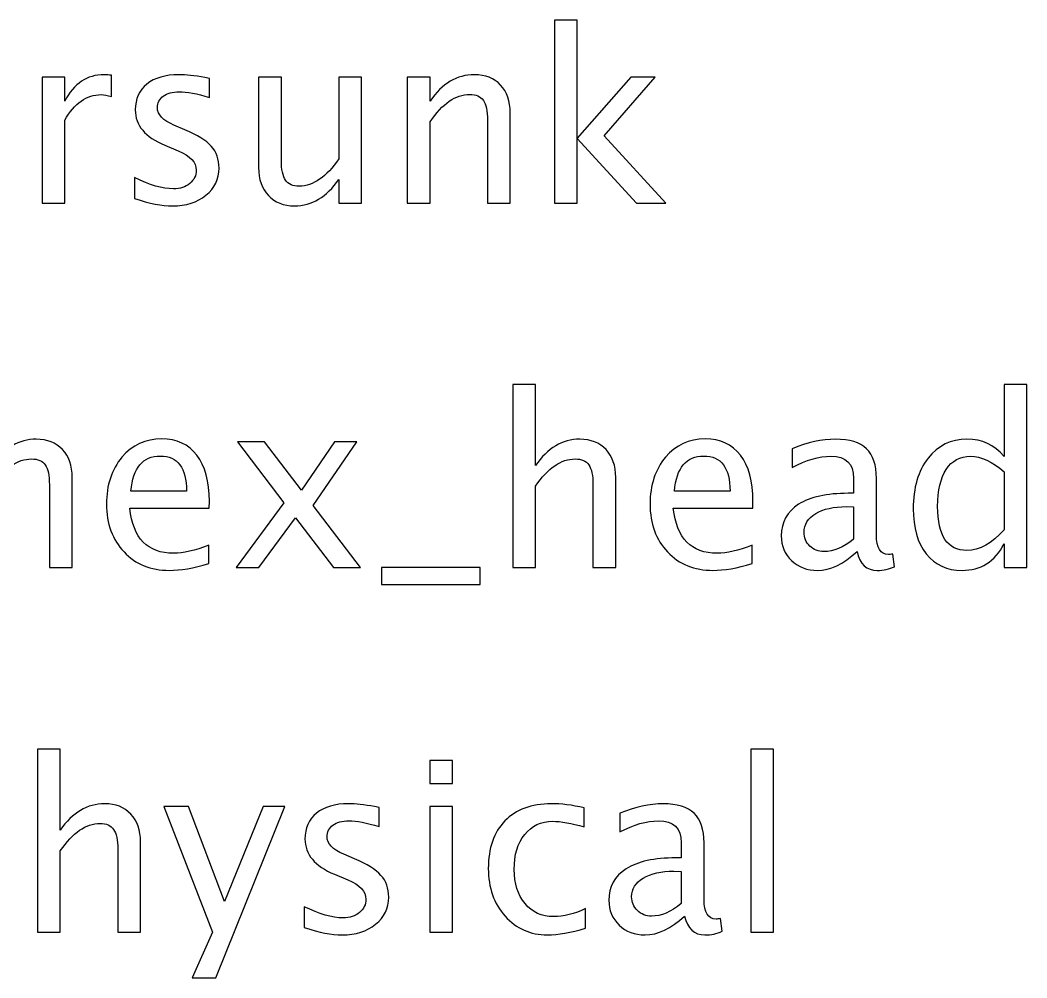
# Model space of a CAD drawing. Header units: centimetres. Extents: x -26.9 to 37.3, y -43.5 to 43.3.
# Drawn here: x 6.039 to 7.536, y 26.518 to 27.942 of the extents above; entities that cross this region are included whole.
import ezdxf

# ---------------------------------------------------------------- set-up
doc = ezdxf.new("R2010")
doc.units = ezdxf.units.CM
doc.header["$MEASUREMENT"] = 0
doc.layers.add('Layer 1', color=7, linetype='Continuous')

msp = doc.modelspace()

# ---------------------------------------------------------------- linework, layer by layer
at = {"layer": 'Layer 1'}
for points, knots in [([(6.83387, 27.67044), (6.83387, 27.67044), (6.83387, 27.94243), (6.83387, 27.94243), (6.83387, 27.94243), (6.83387, 27.94243), (6.86773, 27.94243), (6.86773, 27.94243), (6.86773, 27.94243), (6.86773, 27.94243), (6.86773, 27.76669), (6.86773, 27.76669), (6.86773, 27.76669), (6.86773, 27.76669), (6.94711, 27.85741), (6.94711, 27.85741), (6.94711, 27.85741), (6.94711, 27.85741), (6.98368, 27.85741), (6.98368, 27.85741), (6.98368, 27.85741), (6.98368, 27.85741), (6.90783, 27.77016), (6.90783, 27.77016), (6.90783, 27.77016), (6.90783, 27.77016), (6.99956, 27.67044), (6.99956, 27.67044), (6.99956, 27.67044), (6.99956, 27.67044), (6.95593, 27.67044), (6.95593, 27.67044), (6.95593, 27.67044), (6.95593, 27.67044), (6.86773, 27.76634), (6.86773, 27.76634), (6.86773, 27.76634), (6.86773, 27.76634), (6.86773, 27.67044), (6.86773, 27.67044), (6.86773, 27.67044), (6.86773, 27.67044), (6.83387, 27.67044), (6.83387, 27.67044)], [0, 0, 0, 0, 0.0833333, 0.0833333, 0.0833333, 0.0833333, 0.1666667, 0.1666667, 0.1666667, 0.1666667, 0.25, 0.25, 0.25, 0.25, 0.3333333, 0.3333333, 0.3333333, 0.3333333, 0.4166667, 0.4166667, 0.4166667, 0.4166667, 0.5, 0.5, 0.5, 0.5, 0.5833333, 0.5833333, 0.5833333, 0.5833333, 0.6666667, 0.6666667, 0.6666667, 0.6666667, 0.75, 0.75, 0.75, 0.75, 0.8333333, 0.8333333, 0.8333333, 0.8333333, 1, 1, 1, 1]), ([(6.07174, 27.67044), (6.07174, 27.67044), (6.07174, 27.85741), (6.07174, 27.85741), (6.07174, 27.85741), (6.07174, 27.85741), (6.1056, 27.85741), (6.1056, 27.85741), (6.1056, 27.85741), (6.1056, 27.85741), (6.1056, 27.82208), (6.1056, 27.82208), (6.1056, 27.82208), (6.11907, 27.84824), (6.13859, 27.86129), (6.16422, 27.86129), (6.16422, 27.86129), (6.16769, 27.86129), (6.17134, 27.861), (6.1751, 27.86041), (6.1751, 27.86041), (6.1751, 27.86041), (6.1751, 27.82872), (6.1751, 27.82872), (6.1751, 27.82872), (6.16922, 27.83066), (6.16405, 27.83166), (6.15958, 27.83166), (6.15958, 27.83166), (6.13806, 27.83166), (6.12007, 27.81896), (6.1056, 27.7935), (6.1056, 27.7935), (6.1056, 27.7935), (6.1056, 27.67044), (6.1056, 27.67044), (6.1056, 27.67044), (6.1056, 27.67044), (6.07174, 27.67044), (6.07174, 27.67044)], [0, 0, 0, 0, 0.0909091, 0.0909091, 0.0909091, 0.0909091, 0.1818182, 0.1818182, 0.1818182, 0.1818182, 0.2727273, 0.2727273, 0.2727273, 0.2727273, 0.3636364, 0.3636364, 0.3636364, 0.3636364, 0.4545455, 0.4545455, 0.4545455, 0.4545455, 0.5454545, 0.5454545, 0.5454545, 0.5454545, 0.6363636, 0.6363636, 0.6363636, 0.6363636, 0.7272727, 0.7272727, 0.7272727, 0.7272727, 0.8181818, 0.8181818, 0.8181818, 0.8181818, 1, 1, 1, 1]), ([(6.20938, 27.67714), (6.20938, 27.67714), (6.20938, 27.70819), (6.20938, 27.70819), (6.20938, 27.70819), (6.23155, 27.69713), (6.25078, 27.69161), (6.26718, 27.69161), (6.26718, 27.69161), (6.27694, 27.69161), (6.28506, 27.69425), (6.29146, 27.69954), (6.29146, 27.69954), (6.29787, 27.70478), (6.30111, 27.71136), (6.30111, 27.7193), (6.30111, 27.7193), (6.30111, 27.73088), (6.29211, 27.74047), (6.27412, 27.74805), (6.27412, 27.74805), (6.27412, 27.74805), (6.2543, 27.75646), (6.2543, 27.75646), (6.2543, 27.75646), (6.22508, 27.76857), (6.21044, 27.78609), (6.21044, 27.80885), (6.21044, 27.80885), (6.21044, 27.82513), (6.2162, 27.83795), (6.22773, 27.8473), (6.22773, 27.8473), (6.23925, 27.85665), (6.25507, 27.86129), (6.27512, 27.86129), (6.27512, 27.86129), (6.28553, 27.86129), (6.29846, 27.85988), (6.31381, 27.857), (6.31381, 27.857), (6.31381, 27.857), (6.32086, 27.85565), (6.32086, 27.85565), (6.32086, 27.85565), (6.32086, 27.85565), (6.32086, 27.82743), (6.32086, 27.82743), (6.32086, 27.82743), (6.30199, 27.83307), (6.28694, 27.83589), (6.27571, 27.83589), (6.27571, 27.83589), (6.26583, 27.83589), (6.25801, 27.83372), (6.25207, 27.82943), (6.25207, 27.82943), (6.24619, 27.82513), (6.24325, 27.81937), (6.24325, 27.81214), (6.24325, 27.81214), (6.24325, 27.80197), (6.25148, 27.79333), (6.268, 27.78633), (6.268, 27.78633), (6.268, 27.78633), (6.28429, 27.77945), (6.28429, 27.77945), (6.28429, 27.77945), (6.30275, 27.77169), (6.31581, 27.76346), (6.32345, 27.75481), (6.32345, 27.75481), (6.33115, 27.74617), (6.33497, 27.73535), (6.33497, 27.72242), (6.33497, 27.72242), (6.33497, 27.70601), (6.32851, 27.69255), (6.31551, 27.68202), (6.31551, 27.68202), (6.30258, 27.6715), (6.286, 27.66621), (6.26583, 27.66621), (6.26583, 27.66621), (6.25031, 27.66621), (6.23155, 27.66985), (6.20938, 27.67714)], [0, 0, 0, 0, 0.0434783, 0.0434783, 0.0434783, 0.0434783, 0.0869565, 0.0869565, 0.0869565, 0.0869565, 0.1304348, 0.1304348, 0.1304348, 0.1304348, 0.173913, 0.173913, 0.173913, 0.173913, 0.2173913, 0.2173913, 0.2173913, 0.2173913, 0.2608696, 0.2608696, 0.2608696, 0.2608696, 0.3043478, 0.3043478, 0.3043478, 0.3043478, 0.3478261, 0.3478261, 0.3478261, 0.3478261, 0.3913043, 0.3913043, 0.3913043, 0.3913043, 0.4347826, 0.4347826, 0.4347826, 0.4347826, 0.4782609, 0.4782609, 0.4782609, 0.4782609, 0.5217391, 0.5217391, 0.5217391, 0.5217391, 0.5652174, 0.5652174, 0.5652174, 0.5652174, 0.6086957, 0.6086957, 0.6086957, 0.6086957, 0.6521739, 0.6521739, 0.6521739, 0.6521739, 0.6956522, 0.6956522, 0.6956522, 0.6956522, 0.7391304, 0.7391304, 0.7391304, 0.7391304, 0.7826087, 0.7826087, 0.7826087, 0.7826087, 0.826087, 0.826087, 0.826087, 0.826087, 0.8695652, 0.8695652, 0.8695652, 0.8695652, 0.9130435, 0.9130435, 0.9130435, 0.9130435, 1, 1, 1, 1]), ([(6.61491, 27.67044), (6.61491, 27.67044), (6.61491, 27.85741), (6.61491, 27.85741), (6.61491, 27.85741), (6.61491, 27.85741), (6.64877, 27.85741), (6.64877, 27.85741), (6.64877, 27.85741), (6.64877, 27.85741), (6.64877, 27.82208), (6.64877, 27.82208), (6.64877, 27.82208), (6.66671, 27.84824), (6.6887, 27.86129), (6.71468, 27.86129), (6.71468, 27.86129), (6.73103, 27.86129), (6.74402, 27.85618), (6.75361, 27.84589), (6.75361, 27.84589), (6.76319, 27.83566), (6.76801, 27.82184), (6.76801, 27.80456), (6.76801, 27.80456), (6.76801, 27.80456), (6.76801, 27.67044), (6.76801, 27.67044), (6.76801, 27.67044), (6.76801, 27.67044), (6.73415, 27.67044), (6.73415, 27.67044), (6.73415, 27.67044), (6.73415, 27.67044), (6.73415, 27.7935), (6.73415, 27.7935), (6.73415, 27.7935), (6.73415, 27.80738), (6.73209, 27.81726), (6.72803, 27.82313), (6.72803, 27.82313), (6.72392, 27.82907), (6.71715, 27.83201), (6.70769, 27.83201), (6.70769, 27.83201), (6.68687, 27.83201), (6.66724, 27.81843), (6.64877, 27.79127), (6.64877, 27.79127), (6.64877, 27.79127), (6.64877, 27.67044), (6.64877, 27.67044), (6.64877, 27.67044), (6.64877, 27.67044), (6.61491, 27.67044), (6.61491, 27.67044)], [0, 0, 0, 0, 0.0666667, 0.0666667, 0.0666667, 0.0666667, 0.1333333, 0.1333333, 0.1333333, 0.1333333, 0.2, 0.2, 0.2, 0.2, 0.2666667, 0.2666667, 0.2666667, 0.2666667, 0.3333333, 0.3333333, 0.3333333, 0.3333333, 0.4, 0.4, 0.4, 0.4, 0.4666667, 0.4666667, 0.4666667, 0.4666667, 0.5333333, 0.5333333, 0.5333333, 0.5333333, 0.6, 0.6, 0.6, 0.6, 0.6666667, 0.6666667, 0.6666667, 0.6666667, 0.7333333, 0.7333333, 0.7333333, 0.7333333, 0.8, 0.8, 0.8, 0.8, 0.8666667, 0.8666667, 0.8666667, 0.8666667, 1, 1, 1, 1]), ([(6.51307, 27.67044), (6.51307, 27.67044), (6.51307, 27.7056), (6.51307, 27.7056), (6.51307, 27.7056), (6.49502, 27.67932), (6.47309, 27.66621), (6.44734, 27.66621), (6.44734, 27.66621), (6.43099, 27.66621), (6.418, 27.67132), (6.40835, 27.68161), (6.40835, 27.68161), (6.39865, 27.6919), (6.39383, 27.70572), (6.39383, 27.72318), (6.39383, 27.72318), (6.39383, 27.72318), (6.39383, 27.85741), (6.39383, 27.85741), (6.39383, 27.85741), (6.39383, 27.85741), (6.4277, 27.85741), (6.4277, 27.85741), (6.4277, 27.85741), (6.4277, 27.85741), (6.4277, 27.73423), (6.4277, 27.73423), (6.4277, 27.73423), (6.4277, 27.72018), (6.42975, 27.71025), (6.43381, 27.70437), (6.43381, 27.70437), (6.43793, 27.69843), (6.44475, 27.69549), (6.45433, 27.69549), (6.45433, 27.69549), (6.47503, 27.69549), (6.49467, 27.70907), (6.51307, 27.73629), (6.51307, 27.73629), (6.51307, 27.73629), (6.51307, 27.85741), (6.51307, 27.85741), (6.51307, 27.85741), (6.51307, 27.85741), (6.54694, 27.85741), (6.54694, 27.85741), (6.54694, 27.85741), (6.54694, 27.85741), (6.54694, 27.67044), (6.54694, 27.67044), (6.54694, 27.67044), (6.54694, 27.67044), (6.51307, 27.67044), (6.51307, 27.67044)], [0, 0, 0, 0, 0.0666667, 0.0666667, 0.0666667, 0.0666667, 0.1333333, 0.1333333, 0.1333333, 0.1333333, 0.2, 0.2, 0.2, 0.2, 0.2666667, 0.2666667, 0.2666667, 0.2666667, 0.3333333, 0.3333333, 0.3333333, 0.3333333, 0.4, 0.4, 0.4, 0.4, 0.4666667, 0.4666667, 0.4666667, 0.4666667, 0.5333333, 0.5333333, 0.5333333, 0.5333333, 0.6, 0.6, 0.6, 0.6, 0.6666667, 0.6666667, 0.6666667, 0.6666667, 0.7333333, 0.7333333, 0.7333333, 0.7333333, 0.8, 0.8, 0.8, 0.8, 0.8666667, 0.8666667, 0.8666667, 0.8666667, 1, 1, 1, 1]), ([(5.96348, 27.12834), (5.96348, 27.12834), (5.96348, 27.40033), (5.96348, 27.40033), (5.96348, 27.40033), (5.96348, 27.40033), (5.99734, 27.40033), (5.99734, 27.40033), (5.99734, 27.40033), (5.99734, 27.40033), (5.99734, 27.27998), (5.99734, 27.27998), (5.99734, 27.27998), (6.01528, 27.30614), (6.03727, 27.31919), (6.06325, 27.31919), (6.06325, 27.31919), (6.0796, 27.31919), (6.09259, 27.31408), (6.10218, 27.30379), (6.10218, 27.30379), (6.11176, 27.29356), (6.11658, 27.27974), (6.11658, 27.26246), (6.11658, 27.26246), (6.11658, 27.26246), (6.11658, 27.12834), (6.11658, 27.12834), (6.11658, 27.12834), (6.11658, 27.12834), (6.08272, 27.12834), (6.08272, 27.12834), (6.08272, 27.12834), (6.08272, 27.12834), (6.08272, 27.2514), (6.08272, 27.2514), (6.08272, 27.2514), (6.08272, 27.26528), (6.08066, 27.27516), (6.0766, 27.28103), (6.0766, 27.28103), (6.07249, 27.28697), (6.06572, 27.28991), (6.05626, 27.28991), (6.05626, 27.28991), (6.03544, 27.28991), (6.01581, 27.27633), (5.99734, 27.24917), (5.99734, 27.24917), (5.99734, 27.24917), (5.99734, 27.12834), (5.99734, 27.12834), (5.99734, 27.12834), (5.99734, 27.12834), (5.96348, 27.12834), (5.96348, 27.12834)], [0, 0, 0, 0, 0.0666667, 0.0666667, 0.0666667, 0.0666667, 0.1333333, 0.1333333, 0.1333333, 0.1333333, 0.2, 0.2, 0.2, 0.2, 0.2666667, 0.2666667, 0.2666667, 0.2666667, 0.3333333, 0.3333333, 0.3333333, 0.3333333, 0.4, 0.4, 0.4, 0.4, 0.4666667, 0.4666667, 0.4666667, 0.4666667, 0.5333333, 0.5333333, 0.5333333, 0.5333333, 0.6, 0.6, 0.6, 0.6, 0.6666667, 0.6666667, 0.6666667, 0.6666667, 0.7333333, 0.7333333, 0.7333333, 0.7333333, 0.8, 0.8, 0.8, 0.8, 0.8666667, 0.8666667, 0.8666667, 0.8666667, 1, 1, 1, 1]), ([(6.77176, 27.12834), (6.77176, 27.12834), (6.77176, 27.40033), (6.77176, 27.40033), (6.77176, 27.40033), (6.77176, 27.40033), (6.80562, 27.40033), (6.80562, 27.40033), (6.80562, 27.40033), (6.80562, 27.40033), (6.80562, 27.27998), (6.80562, 27.27998), (6.80562, 27.27998), (6.82356, 27.30614), (6.84555, 27.31919), (6.87153, 27.31919), (6.87153, 27.31919), (6.88788, 27.31919), (6.90087, 27.31408), (6.91046, 27.30379), (6.91046, 27.30379), (6.92004, 27.29356), (6.92486, 27.27974), (6.92486, 27.26246), (6.92486, 27.26246), (6.92486, 27.26246), (6.92486, 27.12834), (6.92486, 27.12834), (6.92486, 27.12834), (6.92486, 27.12834), (6.891, 27.12834), (6.891, 27.12834), (6.891, 27.12834), (6.891, 27.12834), (6.891, 27.2514), (6.891, 27.2514), (6.891, 27.2514), (6.891, 27.26528), (6.88894, 27.27516), (6.88488, 27.28103), (6.88488, 27.28103), (6.88077, 27.28697), (6.874, 27.28991), (6.86454, 27.28991), (6.86454, 27.28991), (6.84372, 27.28991), (6.82409, 27.27633), (6.80562, 27.24917), (6.80562, 27.24917), (6.80562, 27.24917), (6.80562, 27.12834), (6.80562, 27.12834), (6.80562, 27.12834), (6.80562, 27.12834), (6.77176, 27.12834), (6.77176, 27.12834)], [0, 0, 0, 0, 0.0666667, 0.0666667, 0.0666667, 0.0666667, 0.1333333, 0.1333333, 0.1333333, 0.1333333, 0.2, 0.2, 0.2, 0.2, 0.2666667, 0.2666667, 0.2666667, 0.2666667, 0.3333333, 0.3333333, 0.3333333, 0.3333333, 0.4, 0.4, 0.4, 0.4, 0.4666667, 0.4666667, 0.4666667, 0.4666667, 0.5333333, 0.5333333, 0.5333333, 0.5333333, 0.6, 0.6, 0.6, 0.6, 0.6666667, 0.6666667, 0.6666667, 0.6666667, 0.7333333, 0.7333333, 0.7333333, 0.7333333, 0.8, 0.8, 0.8, 0.8, 0.8666667, 0.8666667, 0.8666667, 0.8666667, 1, 1, 1, 1]), ([(7.50236, 27.12834), (7.50236, 27.12834), (7.50236, 27.16344), (7.50236, 27.16344), (7.50236, 27.16344), (7.48855, 27.13722), (7.46773, 27.12411), (7.43992, 27.12411), (7.43992, 27.12411), (7.41734, 27.12411), (7.39959, 27.13228), (7.38665, 27.14868), (7.38665, 27.14868), (7.37372, 27.16509), (7.36725, 27.18749), (7.36725, 27.21589), (7.36725, 27.21589), (7.36725, 27.24693), (7.3746, 27.27192), (7.38924, 27.29085), (7.38924, 27.29085), (7.40394, 27.30973), (7.42322, 27.31919), (7.44715, 27.31919), (7.44715, 27.31919), (7.46932, 27.31919), (7.48778, 27.31073), (7.50236, 27.29374), (7.50236, 27.29374), (7.50236, 27.29374), (7.50236, 27.40033), (7.50236, 27.40033), (7.50236, 27.40033), (7.50236, 27.40033), (7.53623, 27.40033), (7.53623, 27.40033), (7.53623, 27.40033), (7.53623, 27.40033), (7.53623, 27.12834), (7.53623, 27.12834), (7.53623, 27.12834), (7.53623, 27.12834), (7.50236, 27.12834), (7.50236, 27.12834)], [0, 0, 0, 0, 0.0833333, 0.0833333, 0.0833333, 0.0833333, 0.1666667, 0.1666667, 0.1666667, 0.1666667, 0.25, 0.25, 0.25, 0.25, 0.3333333, 0.3333333, 0.3333333, 0.3333333, 0.4166667, 0.4166667, 0.4166667, 0.4166667, 0.5, 0.5, 0.5, 0.5, 0.5833333, 0.5833333, 0.5833333, 0.5833333, 0.6666667, 0.6666667, 0.6666667, 0.6666667, 0.75, 0.75, 0.75, 0.75, 0.8333333, 0.8333333, 0.8333333, 0.8333333, 1, 1, 1, 1]), ([(6.31967, 27.13434), (6.29691, 27.12752), (6.27745, 27.12411), (6.26122, 27.12411), (6.26122, 27.12411), (6.23353, 27.12411), (6.21101, 27.13328), (6.19367, 27.15156), (6.19367, 27.15156), (6.17632, 27.16985), (6.16762, 27.19355), (6.16762, 27.22271), (6.16762, 27.22271), (6.16762, 27.25099), (6.17526, 27.27421), (6.19061, 27.29238), (6.19061, 27.29238), (6.20596, 27.31049), (6.22559, 27.31955), (6.24952, 27.31955), (6.24952, 27.31955), (6.27216, 27.31955), (6.28968, 27.31149), (6.30203, 27.29538), (6.30203, 27.29538), (6.31438, 27.27927), (6.32055, 27.25646), (6.32055, 27.22688), (6.32055, 27.22688), (6.32055, 27.22688), (6.32037, 27.21654), (6.32037, 27.21654), (6.32037, 27.21654), (6.32037, 27.21654), (6.20219, 27.21654), (6.20219, 27.21654), (6.20219, 27.21654), (6.20713, 27.17185), (6.22895, 27.14951), (6.26757, 27.14951), (6.26757, 27.14951), (6.28174, 27.14951), (6.29909, 27.1535), (6.31967, 27.1615), (6.31967, 27.1615), (6.31967, 27.1615), (6.31967, 27.13434), (6.31967, 27.13434)], [0, 0, 0, 0, 0.0769231, 0.0769231, 0.0769231, 0.0769231, 0.1538462, 0.1538462, 0.1538462, 0.1538462, 0.2307692, 0.2307692, 0.2307692, 0.2307692, 0.3076923, 0.3076923, 0.3076923, 0.3076923, 0.3846154, 0.3846154, 0.3846154, 0.3846154, 0.4615385, 0.4615385, 0.4615385, 0.4615385, 0.5384615, 0.5384615, 0.5384615, 0.5384615, 0.6153846, 0.6153846, 0.6153846, 0.6153846, 0.6923077, 0.6923077, 0.6923077, 0.6923077, 0.7692308, 0.7692308, 0.7692308, 0.7692308, 0.8461538, 0.8461538, 0.8461538, 0.8461538, 1, 1, 1, 1]), ([(6.3603, 27.12834), (6.3603, 27.12834), (6.4315, 27.22483), (6.4315, 27.22483), (6.4315, 27.22483), (6.4315, 27.22483), (6.36242, 27.31531), (6.36242, 27.31531), (6.36242, 27.31531), (6.36242, 27.31531), (6.40281, 27.31531), (6.40281, 27.31531), (6.40281, 27.31531), (6.40281, 27.31531), (6.45737, 27.24329), (6.45737, 27.24329), (6.45737, 27.24329), (6.45737, 27.24329), (6.50676, 27.31531), (6.50676, 27.31531), (6.50676, 27.31531), (6.50676, 27.31531), (6.53986, 27.31531), (6.53986, 27.31531), (6.53986, 27.31531), (6.53986, 27.31531), (6.47519, 27.22047), (6.47519, 27.22047), (6.47519, 27.22047), (6.47519, 27.22047), (6.54551, 27.12834), (6.54551, 27.12834), (6.54551, 27.12834), (6.54551, 27.12834), (6.50512, 27.12834), (6.50512, 27.12834), (6.50512, 27.12834), (6.50512, 27.12834), (6.44879, 27.20242), (6.44879, 27.20242), (6.44879, 27.20242), (6.44879, 27.20242), (6.39428, 27.12834), (6.39428, 27.12834), (6.39428, 27.12834), (6.39428, 27.12834), (6.3603, 27.12834), (6.3603, 27.12834)], [0, 0, 0, 0, 0.0769231, 0.0769231, 0.0769231, 0.0769231, 0.1538462, 0.1538462, 0.1538462, 0.1538462, 0.2307692, 0.2307692, 0.2307692, 0.2307692, 0.3076923, 0.3076923, 0.3076923, 0.3076923, 0.3846154, 0.3846154, 0.3846154, 0.3846154, 0.4615385, 0.4615385, 0.4615385, 0.4615385, 0.5384615, 0.5384615, 0.5384615, 0.5384615, 0.6153846, 0.6153846, 0.6153846, 0.6153846, 0.6923077, 0.6923077, 0.6923077, 0.6923077, 0.7692308, 0.7692308, 0.7692308, 0.7692308, 0.8461538, 0.8461538, 0.8461538, 0.8461538, 1, 1, 1, 1]), ([(7.12795, 27.13434), (7.10519, 27.12752), (7.08573, 27.12411), (7.0695, 27.12411), (7.0695, 27.12411), (7.04181, 27.12411), (7.01929, 27.13328), (7.00195, 27.15156), (7.00195, 27.15156), (6.9846, 27.16985), (6.9759, 27.19355), (6.9759, 27.22271), (6.9759, 27.22271), (6.9759, 27.25099), (6.98354, 27.27421), (6.99889, 27.29238), (6.99889, 27.29238), (7.01424, 27.31049), (7.03387, 27.31955), (7.0578, 27.31955), (7.0578, 27.31955), (7.08044, 27.31955), (7.09796, 27.31149), (7.11031, 27.29538), (7.11031, 27.29538), (7.12266, 27.27927), (7.12883, 27.25646), (7.12883, 27.22688), (7.12883, 27.22688), (7.12883, 27.22688), (7.12865, 27.21654), (7.12865, 27.21654), (7.12865, 27.21654), (7.12865, 27.21654), (7.01047, 27.21654), (7.01047, 27.21654), (7.01047, 27.21654), (7.01541, 27.17185), (7.03723, 27.14951), (7.07585, 27.14951), (7.07585, 27.14951), (7.09002, 27.14951), (7.10737, 27.1535), (7.12795, 27.1615), (7.12795, 27.1615), (7.12795, 27.1615), (7.12795, 27.13434), (7.12795, 27.13434)], [0, 0, 0, 0, 0.0769231, 0.0769231, 0.0769231, 0.0769231, 0.1538462, 0.1538462, 0.1538462, 0.1538462, 0.2307692, 0.2307692, 0.2307692, 0.2307692, 0.3076923, 0.3076923, 0.3076923, 0.3076923, 0.3846154, 0.3846154, 0.3846154, 0.3846154, 0.4615385, 0.4615385, 0.4615385, 0.4615385, 0.5384615, 0.5384615, 0.5384615, 0.5384615, 0.6153846, 0.6153846, 0.6153846, 0.6153846, 0.6923077, 0.6923077, 0.6923077, 0.6923077, 0.7692308, 0.7692308, 0.7692308, 0.7692308, 0.8461538, 0.8461538, 0.8461538, 0.8461538, 1, 1, 1, 1]), ([(7.28364, 27.15215), (7.2633, 27.13346), (7.24372, 27.12411), (7.22491, 27.12411), (7.22491, 27.12411), (7.20944, 27.12411), (7.19657, 27.12893), (7.18639, 27.13863), (7.18639, 27.13863), (7.17616, 27.14833), (7.17105, 27.16056), (7.17105, 27.17532), (7.17105, 27.17532), (7.17105, 27.19572), (7.17963, 27.21142), (7.1968, 27.22236), (7.1968, 27.22236), (7.21397, 27.23329), (7.23861, 27.23876), (7.27071, 27.23876), (7.27071, 27.23876), (7.27071, 27.23876), (7.27865, 27.23876), (7.27865, 27.23876), (7.27865, 27.23876), (7.27865, 27.23876), (7.27865, 27.26128), (7.27865, 27.26128), (7.27865, 27.26128), (7.27865, 27.28298), (7.26736, 27.29379), (7.24472, 27.29379), (7.24472, 27.29379), (7.2272, 27.29379), (7.20803, 27.28827), (7.18728, 27.27721), (7.18728, 27.27721), (7.18728, 27.27721), (7.18728, 27.30508), (7.18728, 27.30508), (7.18728, 27.30508), (7.21009, 27.31449), (7.23161, 27.31919), (7.25178, 27.31919), (7.25178, 27.31919), (7.27253, 27.31919), (7.28788, 27.31449), (7.2977, 27.30502), (7.2977, 27.30502), (7.30757, 27.29556), (7.31251, 27.28098), (7.31251, 27.26128), (7.31251, 27.26128), (7.31251, 27.26128), (7.31251, 27.17679), (7.31251, 27.17679), (7.31251, 27.17679), (7.31251, 27.15744), (7.31845, 27.14774), (7.33039, 27.14774), (7.33039, 27.14774), (7.33186, 27.14774), (7.33403, 27.14798), (7.33691, 27.14845), (7.33691, 27.14845), (7.33691, 27.14845), (7.33933, 27.12963), (7.33933, 27.12963), (7.33933, 27.12963), (7.33162, 27.12593), (7.32316, 27.12411), (7.31387, 27.12411), (7.31387, 27.12411), (7.29805, 27.12411), (7.288, 27.13346), (7.28364, 27.15215)], [0, 0, 0, 0, 0.05, 0.05, 0.05, 0.05, 0.1, 0.1, 0.1, 0.1, 0.15, 0.15, 0.15, 0.15, 0.2, 0.2, 0.2, 0.2, 0.25, 0.25, 0.25, 0.25, 0.3, 0.3, 0.3, 0.3, 0.35, 0.35, 0.35, 0.35, 0.4, 0.4, 0.4, 0.4, 0.45, 0.45, 0.45, 0.45, 0.5, 0.5, 0.5, 0.5, 0.55, 0.55, 0.55, 0.55, 0.6, 0.6, 0.6, 0.6, 0.65, 0.65, 0.65, 0.65, 0.7, 0.7, 0.7, 0.7, 0.75, 0.75, 0.75, 0.75, 0.8, 0.8, 0.8, 0.8, 0.85, 0.85, 0.85, 0.85, 0.9, 0.9, 0.9, 0.9, 1, 1, 1, 1]), ([(6.20396, 27.24194), (6.20396, 27.24194), (6.28651, 27.24194), (6.28651, 27.24194), (6.28651, 27.24194), (6.28651, 27.27674), (6.27351, 27.29415), (6.24758, 27.29415), (6.24758, 27.29415), (6.22148, 27.29415), (6.20696, 27.27674), (6.20396, 27.24194)], [0, 0, 0, 0, 0.25, 0.25, 0.25, 0.25, 0.5, 0.5, 0.5, 0.5, 1, 1, 1, 1]), ([(7.01224, 27.24194), (7.01224, 27.24194), (7.09479, 27.24194), (7.09479, 27.24194), (7.09479, 27.24194), (7.09479, 27.27674), (7.08179, 27.29415), (7.05586, 27.29415), (7.05586, 27.29415), (7.02976, 27.29415), (7.01524, 27.27674), (7.01224, 27.24194)], [0, 0, 0, 0, 0.25, 0.25, 0.25, 0.25, 0.5, 0.5, 0.5, 0.5, 1, 1, 1, 1]), ([(7.50236, 27.27057), (7.48478, 27.28603), (7.46815, 27.29379), (7.45239, 27.29379), (7.45239, 27.29379), (7.43687, 27.29379), (7.42487, 27.28733), (7.41635, 27.27433), (7.41635, 27.27433), (7.40782, 27.2614), (7.40359, 27.24305), (7.40359, 27.2193), (7.40359, 27.2193), (7.40359, 27.17561), (7.41805, 27.15374), (7.44704, 27.15374), (7.44704, 27.15374), (7.46585, 27.15374), (7.48431, 27.16403), (7.50236, 27.18455), (7.50236, 27.18455), (7.50236, 27.18455), (7.50236, 27.27057), (7.50236, 27.27057)], [0, 0, 0, 0, 0.1428571, 0.1428571, 0.1428571, 0.1428571, 0.2857143, 0.2857143, 0.2857143, 0.2857143, 0.4285714, 0.4285714, 0.4285714, 0.4285714, 0.5714286, 0.5714286, 0.5714286, 0.5714286, 0.7142857, 0.7142857, 0.7142857, 0.7142857, 1, 1, 1, 1]), ([(7.27865, 27.17061), (7.27865, 27.17061), (7.27865, 27.21865), (7.27865, 27.21865), (7.27865, 27.21865), (7.27865, 27.21865), (7.26777, 27.219), (7.26777, 27.219), (7.26777, 27.219), (7.24895, 27.219), (7.23379, 27.21554), (7.2222, 27.2086), (7.2222, 27.2086), (7.21068, 27.2016), (7.20492, 27.19237), (7.20492, 27.18085), (7.20492, 27.18085), (7.20492, 27.17279), (7.2078, 27.16597), (7.2135, 27.16038), (7.2135, 27.16038), (7.21926, 27.1548), (7.22626, 27.15198), (7.23455, 27.15198), (7.23455, 27.15198), (7.24866, 27.15198), (7.26336, 27.15821), (7.27865, 27.17061)], [0, 0, 0, 0, 0.125, 0.125, 0.125, 0.125, 0.25, 0.25, 0.25, 0.25, 0.375, 0.375, 0.375, 0.375, 0.5, 0.5, 0.5, 0.5, 0.625, 0.625, 0.625, 0.625, 0.75, 0.75, 0.75, 0.75, 1, 1, 1, 1]), ([(6.57632, 27.10294), (6.57632, 27.10294), (6.57632, 27.12834), (6.57632, 27.12834), (6.57632, 27.12834), (6.57632, 27.12834), (6.72307, 27.12834), (6.72307, 27.12834), (6.72307, 27.12834), (6.72307, 27.12834), (6.72307, 27.10294), (6.72307, 27.10294), (6.72307, 27.10294), (6.72307, 27.10294), (6.57632, 27.10294), (6.57632, 27.10294)], [0, 0, 0, 0, 0.2, 0.2, 0.2, 0.2, 0.4, 0.4, 0.4, 0.4, 0.6, 0.6, 0.6, 0.6, 1, 1, 1, 1]), ([(6.06512, 26.58624), (6.06512, 26.58624), (6.06512, 26.85823), (6.06512, 26.85823), (6.06512, 26.85823), (6.06512, 26.85823), (6.09898, 26.85823), (6.09898, 26.85823), (6.09898, 26.85823), (6.09898, 26.85823), (6.09898, 26.73788), (6.09898, 26.73788), (6.09898, 26.73788), (6.11692, 26.76404), (6.13891, 26.77709), (6.16489, 26.77709), (6.16489, 26.77709), (6.18124, 26.77709), (6.19423, 26.77198), (6.20382, 26.76169), (6.20382, 26.76169), (6.2134, 26.75146), (6.21822, 26.73764), (6.21822, 26.72036), (6.21822, 26.72036), (6.21822, 26.72036), (6.21822, 26.58624), (6.21822, 26.58624), (6.21822, 26.58624), (6.21822, 26.58624), (6.18436, 26.58624), (6.18436, 26.58624), (6.18436, 26.58624), (6.18436, 26.58624), (6.18436, 26.7093), (6.18436, 26.7093), (6.18436, 26.7093), (6.18436, 26.72318), (6.1823, 26.73306), (6.17824, 26.73893), (6.17824, 26.73893), (6.17413, 26.74487), (6.16736, 26.74781), (6.1579, 26.74781), (6.1579, 26.74781), (6.13708, 26.74781), (6.11745, 26.73423), (6.09898, 26.70707), (6.09898, 26.70707), (6.09898, 26.70707), (6.09898, 26.58624), (6.09898, 26.58624), (6.09898, 26.58624), (6.09898, 26.58624), (6.06512, 26.58624), (6.06512, 26.58624)], [0, 0, 0, 0, 0.0666667, 0.0666667, 0.0666667, 0.0666667, 0.1333333, 0.1333333, 0.1333333, 0.1333333, 0.2, 0.2, 0.2, 0.2, 0.2666667, 0.2666667, 0.2666667, 0.2666667, 0.3333333, 0.3333333, 0.3333333, 0.3333333, 0.4, 0.4, 0.4, 0.4, 0.4666667, 0.4666667, 0.4666667, 0.4666667, 0.5333333, 0.5333333, 0.5333333, 0.5333333, 0.6, 0.6, 0.6, 0.6, 0.6666667, 0.6666667, 0.6666667, 0.6666667, 0.7333333, 0.7333333, 0.7333333, 0.7333333, 0.8, 0.8, 0.8, 0.8, 0.8666667, 0.8666667, 0.8666667, 0.8666667, 1, 1, 1, 1]), ([(7.12569, 26.58624), (7.12569, 26.58624), (7.12569, 26.85823), (7.12569, 26.85823), (7.12569, 26.85823), (7.12569, 26.85823), (7.15955, 26.85823), (7.15955, 26.85823), (7.15955, 26.85823), (7.15955, 26.85823), (7.15955, 26.58624), (7.15955, 26.58624), (7.15955, 26.58624), (7.15955, 26.58624), (7.12569, 26.58624), (7.12569, 26.58624)], [0, 0, 0, 0, 0.2, 0.2, 0.2, 0.2, 0.4, 0.4, 0.4, 0.4, 0.6, 0.6, 0.6, 0.6, 1, 1, 1, 1]), ([(6.64827, 26.80743), (6.64827, 26.80743), (6.64827, 26.8413), (6.64827, 26.8413), (6.64827, 26.8413), (6.64827, 26.8413), (6.68213, 26.8413), (6.68213, 26.8413), (6.68213, 26.8413), (6.68213, 26.8413), (6.68213, 26.80743), (6.68213, 26.80743), (6.68213, 26.80743), (6.68213, 26.80743), (6.64827, 26.80743), (6.64827, 26.80743)], [0, 0, 0, 0, 0.2, 0.2, 0.2, 0.2, 0.4, 0.4, 0.4, 0.4, 0.6, 0.6, 0.6, 0.6, 1, 1, 1, 1]), ([(6.29513, 26.51815), (6.29513, 26.51815), (6.32547, 26.586), (6.32547, 26.586), (6.32547, 26.586), (6.32547, 26.586), (6.25303, 26.77321), (6.25303, 26.77321), (6.25303, 26.77321), (6.25303, 26.77321), (6.28937, 26.77321), (6.28937, 26.77321), (6.28937, 26.77321), (6.28937, 26.77321), (6.34323, 26.63163), (6.34323, 26.63163), (6.34323, 26.63163), (6.34323, 26.63163), (6.40067, 26.77321), (6.40067, 26.77321), (6.40067, 26.77321), (6.40067, 26.77321), (6.4326, 26.77321), (6.4326, 26.77321), (6.4326, 26.77321), (6.4326, 26.77321), (6.33041, 26.51815), (6.33041, 26.51815), (6.33041, 26.51815), (6.33041, 26.51815), (6.29513, 26.51815), (6.29513, 26.51815)], [0, 0, 0, 0, 0.1111111, 0.1111111, 0.1111111, 0.1111111, 0.2222222, 0.2222222, 0.2222222, 0.2222222, 0.3333333, 0.3333333, 0.3333333, 0.3333333, 0.4444444, 0.4444444, 0.4444444, 0.4444444, 0.5555556, 0.5555556, 0.5555556, 0.5555556, 0.6666667, 0.6666667, 0.6666667, 0.6666667, 0.7777778, 0.7777778, 0.7777778, 0.7777778, 1, 1, 1, 1]), ([(6.4617, 26.59294), (6.4617, 26.59294), (6.4617, 26.62399), (6.4617, 26.62399), (6.4617, 26.62399), (6.48387, 26.61293), (6.5031, 26.60741), (6.5195, 26.60741), (6.5195, 26.60741), (6.52926, 26.60741), (6.53738, 26.61005), (6.54378, 26.61534), (6.54378, 26.61534), (6.55019, 26.62058), (6.55343, 26.62716), (6.55343, 26.6351), (6.55343, 26.6351), (6.55343, 26.64668), (6.54443, 26.65627), (6.52644, 26.66385), (6.52644, 26.66385), (6.52644, 26.66385), (6.50662, 26.67226), (6.50662, 26.67226), (6.50662, 26.67226), (6.4774, 26.68437), (6.46276, 26.70189), (6.46276, 26.72465), (6.46276, 26.72465), (6.46276, 26.74093), (6.46852, 26.75375), (6.48005, 26.7631), (6.48005, 26.7631), (6.49157, 26.77245), (6.50739, 26.77709), (6.52744, 26.77709), (6.52744, 26.77709), (6.53785, 26.77709), (6.55078, 26.77568), (6.56613, 26.7728), (6.56613, 26.7728), (6.56613, 26.7728), (6.57318, 26.77145), (6.57318, 26.77145), (6.57318, 26.77145), (6.57318, 26.77145), (6.57318, 26.74323), (6.57318, 26.74323), (6.57318, 26.74323), (6.55431, 26.74887), (6.53926, 26.75169), (6.52803, 26.75169), (6.52803, 26.75169), (6.51815, 26.75169), (6.51033, 26.74952), (6.50439, 26.74523), (6.50439, 26.74523), (6.49851, 26.74093), (6.49557, 26.73517), (6.49557, 26.72794), (6.49557, 26.72794), (6.49557, 26.71777), (6.5038, 26.70913), (6.52032, 26.70213), (6.52032, 26.70213), (6.52032, 26.70213), (6.53661, 26.69525), (6.53661, 26.69525), (6.53661, 26.69525), (6.55507, 26.68749), (6.56813, 26.67926), (6.57577, 26.67061), (6.57577, 26.67061), (6.58347, 26.66197), (6.58729, 26.65115), (6.58729, 26.63822), (6.58729, 26.63822), (6.58729, 26.62181), (6.58083, 26.60835), (6.56783, 26.59782), (6.56783, 26.59782), (6.5549, 26.5873), (6.53832, 26.58201), (6.51815, 26.58201), (6.51815, 26.58201), (6.50263, 26.58201), (6.48387, 26.58565), (6.4617, 26.59294)], [0, 0, 0, 0, 0.0434783, 0.0434783, 0.0434783, 0.0434783, 0.0869565, 0.0869565, 0.0869565, 0.0869565, 0.1304348, 0.1304348, 0.1304348, 0.1304348, 0.173913, 0.173913, 0.173913, 0.173913, 0.2173913, 0.2173913, 0.2173913, 0.2173913, 0.2608696, 0.2608696, 0.2608696, 0.2608696, 0.3043478, 0.3043478, 0.3043478, 0.3043478, 0.3478261, 0.3478261, 0.3478261, 0.3478261, 0.3913043, 0.3913043, 0.3913043, 0.3913043, 0.4347826, 0.4347826, 0.4347826, 0.4347826, 0.4782609, 0.4782609, 0.4782609, 0.4782609, 0.5217391, 0.5217391, 0.5217391, 0.5217391, 0.5652174, 0.5652174, 0.5652174, 0.5652174, 0.6086957, 0.6086957, 0.6086957, 0.6086957, 0.6521739, 0.6521739, 0.6521739, 0.6521739, 0.6956522, 0.6956522, 0.6956522, 0.6956522, 0.7391304, 0.7391304, 0.7391304, 0.7391304, 0.7826087, 0.7826087, 0.7826087, 0.7826087, 0.826087, 0.826087, 0.826087, 0.826087, 0.8695652, 0.8695652, 0.8695652, 0.8695652, 0.9130435, 0.9130435, 0.9130435, 0.9130435, 1, 1, 1, 1]), ([(6.64827, 26.58624), (6.64827, 26.58624), (6.64827, 26.77321), (6.64827, 26.77321), (6.64827, 26.77321), (6.64827, 26.77321), (6.68213, 26.77321), (6.68213, 26.77321), (6.68213, 26.77321), (6.68213, 26.77321), (6.68213, 26.58624), (6.68213, 26.58624), (6.68213, 26.58624), (6.68213, 26.58624), (6.64827, 26.58624), (6.64827, 26.58624)], [0, 0, 0, 0, 0.2, 0.2, 0.2, 0.2, 0.4, 0.4, 0.4, 0.4, 0.6, 0.6, 0.6, 0.6, 1, 1, 1, 1]), ([(6.88004, 26.59188), (6.85811, 26.5853), (6.83918, 26.58201), (6.82324, 26.58201), (6.82324, 26.58201), (6.79796, 26.58201), (6.77703, 26.59136), (6.76039, 26.60999), (6.76039, 26.60999), (6.74375, 26.62869), (6.7354, 26.65227), (6.7354, 26.68067), (6.7354, 26.68067), (6.7354, 26.71101), (6.74363, 26.7347), (6.76009, 26.75164), (6.76009, 26.75164), (6.77656, 26.76863), (6.79955, 26.77709), (6.82906, 26.77709), (6.82906, 26.77709), (6.84359, 26.77709), (6.85993, 26.77509), (6.87792, 26.7711), (6.87792, 26.7711), (6.87792, 26.7711), (6.87792, 26.74252), (6.87792, 26.74252), (6.87792, 26.74252), (6.85881, 26.74817), (6.84323, 26.75099), (6.83124, 26.75099), (6.83124, 26.75099), (6.81383, 26.75099), (6.7999, 26.74446), (6.78949, 26.73147), (6.78949, 26.73147), (6.77909, 26.71847), (6.77385, 26.70113), (6.77385, 26.67949), (6.77385, 26.67949), (6.77385, 26.6585), (6.77926, 26.64157), (6.79002, 26.62857), (6.79002, 26.62857), (6.80078, 26.61564), (6.81483, 26.60917), (6.8323, 26.60917), (6.8323, 26.60917), (6.84776, 26.60917), (6.86364, 26.61317), (6.88004, 26.62117), (6.88004, 26.62117), (6.88004, 26.62117), (6.88004, 26.59188), (6.88004, 26.59188)], [0, 0, 0, 0, 0.0666667, 0.0666667, 0.0666667, 0.0666667, 0.1333333, 0.1333333, 0.1333333, 0.1333333, 0.2, 0.2, 0.2, 0.2, 0.2666667, 0.2666667, 0.2666667, 0.2666667, 0.3333333, 0.3333333, 0.3333333, 0.3333333, 0.4, 0.4, 0.4, 0.4, 0.4666667, 0.4666667, 0.4666667, 0.4666667, 0.5333333, 0.5333333, 0.5333333, 0.5333333, 0.6, 0.6, 0.6, 0.6, 0.6666667, 0.6666667, 0.6666667, 0.6666667, 0.7333333, 0.7333333, 0.7333333, 0.7333333, 0.8, 0.8, 0.8, 0.8, 0.8666667, 0.8666667, 0.8666667, 0.8666667, 1, 1, 1, 1]), ([(7.02726, 26.61005), (7.00692, 26.59136), (6.98734, 26.58201), (6.96853, 26.58201), (6.96853, 26.58201), (6.95306, 26.58201), (6.94019, 26.58683), (6.93001, 26.59653), (6.93001, 26.59653), (6.91978, 26.60623), (6.91467, 26.61846), (6.91467, 26.63322), (6.91467, 26.63322), (6.91467, 26.65362), (6.92325, 26.66932), (6.94042, 26.68026), (6.94042, 26.68026), (6.95759, 26.69119), (6.98223, 26.69666), (7.01433, 26.69666), (7.01433, 26.69666), (7.01433, 26.69666), (7.02227, 26.69666), (7.02227, 26.69666), (7.02227, 26.69666), (7.02227, 26.69666), (7.02227, 26.71918), (7.02227, 26.71918), (7.02227, 26.71918), (7.02227, 26.74088), (7.01098, 26.75169), (6.98834, 26.75169), (6.98834, 26.75169), (6.97082, 26.75169), (6.95165, 26.74617), (6.9309, 26.73511), (6.9309, 26.73511), (6.9309, 26.73511), (6.9309, 26.76298), (6.9309, 26.76298), (6.9309, 26.76298), (6.95371, 26.77239), (6.97523, 26.77709), (6.9954, 26.77709), (6.9954, 26.77709), (7.01615, 26.77709), (7.0315, 26.77239), (7.04132, 26.76292), (7.04132, 26.76292), (7.05119, 26.75346), (7.05613, 26.73888), (7.05613, 26.71918), (7.05613, 26.71918), (7.05613, 26.71918), (7.05613, 26.63469), (7.05613, 26.63469), (7.05613, 26.63469), (7.05613, 26.61534), (7.06207, 26.60564), (7.07401, 26.60564), (7.07401, 26.60564), (7.07548, 26.60564), (7.07765, 26.60588), (7.08053, 26.60635), (7.08053, 26.60635), (7.08053, 26.60635), (7.08295, 26.58753), (7.08295, 26.58753), (7.08295, 26.58753), (7.07524, 26.58383), (7.06678, 26.58201), (7.05749, 26.58201), (7.05749, 26.58201), (7.04167, 26.58201), (7.03162, 26.59136), (7.02726, 26.61005)], [0, 0, 0, 0, 0.05, 0.05, 0.05, 0.05, 0.1, 0.1, 0.1, 0.1, 0.15, 0.15, 0.15, 0.15, 0.2, 0.2, 0.2, 0.2, 0.25, 0.25, 0.25, 0.25, 0.3, 0.3, 0.3, 0.3, 0.35, 0.35, 0.35, 0.35, 0.4, 0.4, 0.4, 0.4, 0.45, 0.45, 0.45, 0.45, 0.5, 0.5, 0.5, 0.5, 0.55, 0.55, 0.55, 0.55, 0.6, 0.6, 0.6, 0.6, 0.65, 0.65, 0.65, 0.65, 0.7, 0.7, 0.7, 0.7, 0.75, 0.75, 0.75, 0.75, 0.8, 0.8, 0.8, 0.8, 0.85, 0.85, 0.85, 0.85, 0.9, 0.9, 0.9, 0.9, 1, 1, 1, 1]), ([(7.02227, 26.62851), (7.02227, 26.62851), (7.02227, 26.67655), (7.02227, 26.67655), (7.02227, 26.67655), (7.02227, 26.67655), (7.01139, 26.6769), (7.01139, 26.6769), (7.01139, 26.6769), (6.99257, 26.6769), (6.97741, 26.67344), (6.96582, 26.6665), (6.96582, 26.6665), (6.9543, 26.6595), (6.94854, 26.65027), (6.94854, 26.63875), (6.94854, 26.63875), (6.94854, 26.63069), (6.95142, 26.62387), (6.95712, 26.61828), (6.95712, 26.61828), (6.96288, 26.6127), (6.96988, 26.60988), (6.97817, 26.60988), (6.97817, 26.60988), (6.99228, 26.60988), (7.00698, 26.61611), (7.02227, 26.62851)], [0, 0, 0, 0, 0.125, 0.125, 0.125, 0.125, 0.25, 0.25, 0.25, 0.25, 0.375, 0.375, 0.375, 0.375, 0.5, 0.5, 0.5, 0.5, 0.625, 0.625, 0.625, 0.625, 0.75, 0.75, 0.75, 0.75, 1, 1, 1, 1])]:
    msp.add_open_spline(points, degree=3, knots=knots, dxfattribs=at)

doc.saveas('drawing.dxf')
